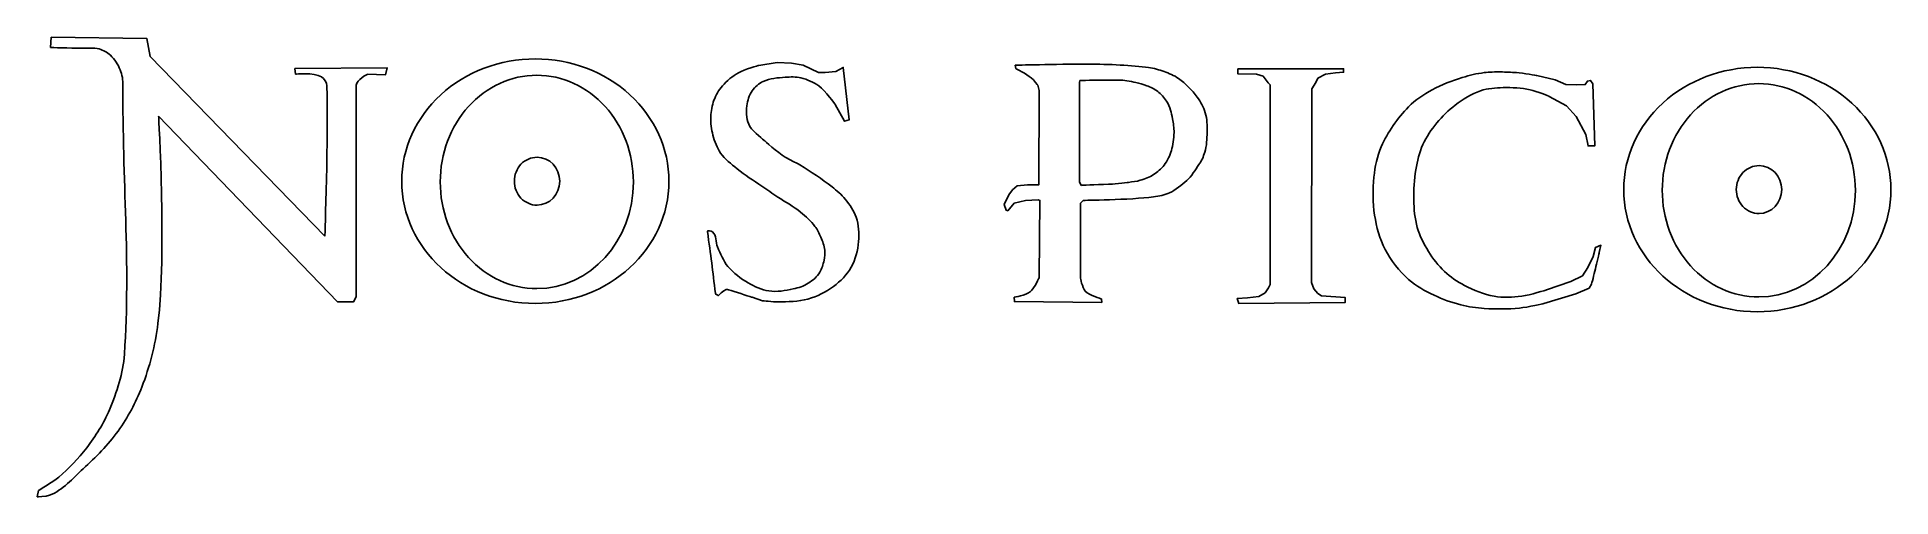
# Model space of a CAD drawing. Extents: x 4 to 242, y 232 to 291.
import ezdxf

# ---------------------------------------------------------------- set-up
doc = ezdxf.new("R2010")
doc.units = 0
doc.layers.add('图层_1', color=7, linetype='CONTINUOUS')

msp = doc.modelspace()

# ---------------------------------------------------------------- linework, layer by layer
at = {"layer": '图层_1', "color": 7}
for points in [[(5.745481, 291.138302), (5.655561, 289.794722)], [(40.854965, 265.612213), (18.463567, 288.630453), (18.015533, 290.958992), (5.745481, 291.138302)], [(98.848838, 287.869253), (96.475338, 287.511133)], [(106.28252, 282.495383), (107.49175, 280.345643), (108.07414, 280.524963), (107.31295, 287.242383), (106.37244, 286.704943), (104.98389, 286.615043), (104.1333, 286.615043), (102.16287, 287.555553), (100.68493, 287.779313), (98.848838, 287.869253)], [(138.62705, 287.669293), (138.62678, 287.669263)], [(46.318715, 286.391313), (48.647255, 286.301913), (48.826565, 287.197463), (37.003515, 287.108063), (37.093435, 286.391313)], [(129.36326, 287.536463), (129.43666, 287.095663)], [(137.80822, 272.126153), (137.60048, 272.593833), (137.60048, 285.314503), (137.65218, 285.573913)], [(141.8204, 285.629713), (141.82038, 285.630113)], [(197.84022, 283.532073), (200.0344, 282.322843), (201.28807, 280.934813), (202.54226, 278.650713), (202.81097, 277.172773), (203.66157, 277.172773), (203.43781, 285.144373), (203.12413, 285.591893), (202.72106, 285.502493), (202.45286, 285.054463), (201.28807, 285.010063), (199.945, 285.054463), (198.60141, 285.636853), (196.22791, 286.219243)], [(132.2768, 284.952123), (132.44526, 284.294283), (132.37606, 272.177703), (130.94307, 272.214403), (129.62067, 272.067643), (129.03259, 271.553463), (128.5551, 270.928693), (127.96702, 269.679163), (128.18768, 268.944323), (128.40782, 268.870923), (129.21656, 269.826423), (130.68572, 270.193843), (132.30268, 270.267243), (132.52333, 270.193843), (132.44993, 260.346893)], [(19.538434, 281.017473), (42.467265, 257.193093), (44.527085, 257.193093), (44.885205, 257.819923)], [(137.72558, 260.274073), (137.71858, 269.833693), (138.086, 270.201113)], [(204.24396, 263.514173), (204.46772, 264.454683), (203.75148, 264.141013), (203.48277, 263.021693), (202.76601, 261.588713), (202.09422, 260.513843), (200.61679, 259.797083), (197.48158, 258.722213)], [(197.12347, 256.976073), (201.24363, 258.229743), (202.94533, 258.946493), (203.25849, 259.438973)], [(95.624248, 257.774933), (96.967838, 257.327413)], [(129.21654, 257.774963), (129.26304, 257.220473), (140.4546, 257.120773), (140.4112, 257.564673)], [(4.133173, 233.010073), (3.953856, 232.203923)]]:
    msp.add_lwpolyline(points, dxfattribs=at)
for points in [[(67.837298, 288.336413)], [(68.027468, 286.246613)], [(157.90674, 287.079123), (157.90674, 286.433163), (160.29677, 286.368563), (161.13651, 286.110183), (161.39541, 285.787203), (161.78299, 285.270433), (162.04137, 285.012053), (162.04137, 284.366103), (162.04137, 259.430673), (161.84758, 258.978503), (161.39541, 258.332543), (160.61975, 257.880383), (159.13405, 257.686593), (157.84214, 257.621993), (158.03593, 256.976043), (171.66662, 257.105233), (171.66662, 257.751183), (168.63011, 257.944973), (168.17795, 258.267953), (167.66118, 258.849313), (167.3382, 259.689053), (167.4028, 284.495293), (167.91956, 285.335033), (168.17795, 285.851793), (169.14688, 286.368563), (170.43879, 286.562353), (171.47283, 286.626953), (171.47283, 287.079123)], [(191.56825, 286.668863)], [(224.51094, 287.262053)], [(224.70111, 285.172263)], [(68.058988, 275.733043)], [(224.73263, 274.658693)]]:
    msp.add_lwpolyline(points, close=True, dxfattribs=at)
for points in [[(5.655561, 289.794722), (5.655561, 289.794722), (8.283052, 289.745522), (9.596405, 289.705322)], [(9.596405, 289.705322), (10.372852, 289.681522), (11.17793, 289.827182), (11.925462, 289.615922)], [(11.925462, 289.615922), (12.452874, 289.466872), (12.956535, 289.182383), (13.35845, 288.809763)], [(13.35845, 288.809763), (13.911021, 288.297473), (14.32988, 287.627403), (14.61212, 286.928743)], [(67.837298, 288.336413), (63.293751, 288.336364), (58.936317, 286.684866), (55.723584, 283.745231)], [(79.951012, 283.745231), (76.738279, 286.684866), (72.380845, 288.336364), (67.837298, 288.336413)], [(138.62678, 287.669263), (134.56146, 287.658863), (129.36326, 287.536463), (129.36326, 287.536463)], [(146.46327, 287.230053), (144.37187, 287.506773), (141.4085, 287.676413), (138.62705, 287.669293)], [(14.61212, 286.928743), (14.862174, 286.309763), (14.975937, 285.625883), (14.970237, 284.958323)], [(37.093435, 286.391313), (37.093435, 286.391313), (39.467585, 286.626593), (40.406925, 286.033193)], [(40.406925, 286.033193), (40.792205, 285.789803), (41.110075, 285.324443), (41.123675, 284.868923)], [(44.885205, 284.958323), (44.888005, 285.633863), (46.318715, 286.391313), (46.318715, 286.391313)], [(59.272164, 282.239779), (61.594195, 284.805351), (64.743586, 286.246659), (68.027468, 286.246613)], [(68.027468, 286.246613), (71.311262, 286.24651), (74.460522, 284.805136), (76.782442, 282.239579)], [(93.878088, 286.570623), (93.104678, 286.128903), (92.394918, 285.547283), (91.817748, 284.868923)], [(96.475338, 287.511133), (96.475338, 287.511133), (94.677678, 287.027283), (93.878088, 286.570623)], [(95.624248, 284.241533), (95.978588, 284.756383), (96.492978, 285.181983), (97.057238, 285.450763)], [(97.057238, 285.450763), (97.921538, 285.862463), (98.923908, 285.919413), (99.878768, 285.988193)], [(99.878768, 285.988193), (100.54944, 286.036493), (101.24009, 286.054693), (101.89416, 285.898793)], [(101.89416, 285.898793), (102.70652, 285.705103), (103.50514, 285.363933), (104.17774, 284.868883)], [(129.43666, 287.095663), (129.43666, 287.095663), (130.83104, 286.393563), (131.42775, 285.900383)], [(131.42775, 285.900383), (131.7548, 285.630083), (132.2768, 284.952123), (132.2768, 284.952123)], [(137.65218, 285.573913), (137.65218, 285.573913), (139.57677, 285.629813), (141.8204, 285.629713)], [(141.82038, 285.630113), (142.14091, 285.630103), (142.46768, 285.629203), (142.79655, 285.626113)], [(142.79655, 285.626113), (143.12013, 285.623113), (144.15635, 285.463883), (144.8233, 285.314503)], [(144.8233, 285.314503), (145.29926, 285.207893), (145.77393, 285.080873), (146.22631, 284.898503)], [(148.44764, 286.715353), (147.80594, 286.950013), (147.1406, 287.140423), (146.46327, 287.230053)], [(150.28474, 285.833753), (149.73346, 286.230593), (149.08558, 286.482043), (148.44764, 286.715353)], [(152.7094, 283.428733), (152.03087, 284.370353), (151.22671, 285.155683), (150.28474, 285.833753)], [(186.68896, 285.950483), (185.36591, 285.537463), (184.05021, 285.054253), (182.83752, 284.383133)], [(189.51049, 286.577313), (188.55286, 286.472193), (187.60858, 286.237563), (186.68896, 285.950483)], [(191.56825, 286.668813), (190.88015, 286.675813), (190.19306, 286.652313), (189.51049, 286.577313)], [(193.63014, 286.577363), (192.94508, 286.624363), (192.25635, 286.661863), (191.56825, 286.668863)], [(196.22791, 286.219243), (196.22791, 286.219243), (194.50209, 286.517513), (193.63014, 286.577363)], [(224.51094, 287.262053), (219.967393, 287.262004), (215.609959, 285.610506), (212.397226, 282.670871)], [(236.624654, 282.670871), (233.411921, 285.610506), (229.054487, 287.262004), (224.51094, 287.262053)], [(14.970237, 284.958323), (14.867876, 272.886113), (15.948233, 262.318403), (15.149555, 250.475673)], [(41.123675, 284.868923), (41.308875, 278.680043), (40.854965, 265.612213), (40.854965, 265.612213)], [(44.885205, 257.819923), (44.885205, 257.819923), (44.843405, 274.890813), (44.885205, 284.958323)], [(55.723584, 283.745231), (52.510851, 280.805596), (50.705989, 276.818623), (50.706048, 272.661403)], [(84.968548, 272.661403), (84.968607, 276.818623), (83.163745, 280.805596), (79.951012, 283.745231)], [(90.742878, 283.032863), (90.491638, 282.364153), (90.367628, 281.641393), (90.340318, 280.927563)], [(91.817748, 284.868923), (91.358198, 284.328793), (90.992298, 283.696723), (90.742878, 283.032863)], [(94.952458, 282.316063), (95.066008, 282.986333), (95.238828, 283.681523), (95.624248, 284.241533)], [(104.17774, 284.868883), (105.02937, 284.242063), (106.28252, 282.495383), (106.28252, 282.495383)], [(146.22631, 284.898503), (146.71488, 284.701543), (147.21112, 284.491213), (147.62933, 284.170903)], [(147.62933, 284.170903), (148.07704, 283.828003), (148.46139, 283.394273), (148.77241, 282.923943)], [(148.77241, 282.923943), (149.00331, 282.574783), (149.18118, 282.184433), (149.29228, 281.780863)], [(153.73828, 281.444873), (153.53012, 282.160193), (153.14493, 282.824313), (152.7094, 283.428733)], [(182.83752, 284.383133), (181.74281, 283.777313), (180.66609, 283.083843), (179.79222, 282.188433)], [(185.79341, 282.412763), (186.78405, 283.153283), (187.84697, 283.850823), (189.01802, 284.248823)], [(189.01802, 284.248823), (189.94547, 284.564033), (190.94931, 284.622613), (191.92843, 284.651903)], [(191.92843, 284.651903), (193.08083, 284.686403), (194.24807, 284.618103), (195.3768, 284.383183)], [(195.3768, 284.383183), (196.22721, 284.206193), (197.84022, 283.532073), (197.84022, 283.532073)], [(215.945806, 281.165429), (218.267837, 283.731001), (221.417228, 285.172309), (224.70111, 285.172263)], [(224.70111, 285.172263), (227.984904, 285.17216), (231.134164, 283.730786), (233.456084, 281.165229)], [(19.449034, 254.416513), (20.55862, 263.213873), (19.538434, 281.017473), (19.538434, 281.017473)], [(55.645798, 272.566313), (55.645685, 276.194541), (56.950134, 279.674206), (59.272164, 282.239779)], [(76.782442, 282.239579), (79.104362, 279.674023), (80.408741, 276.194443), (80.408628, 272.566313)], [(90.340318, 280.927563), (90.309918, 280.131933), (90.403818, 279.323523), (90.608518, 278.554063)], [(94.952458, 280.883083), (94.875958, 281.354603), (94.872658, 281.845083), (94.952458, 282.316063)], [(95.355538, 279.673853), (95.129958, 280.033863), (95.020508, 280.463723), (94.952458, 280.883083)], [(149.29228, 281.780863), (149.37548, 281.478423), (149.47506, 281.036363), (149.53671, 280.658453)], [(149.53671, 280.658453), (149.63151, 280.077163), (149.73977, 279.490843), (149.72894, 278.901973)], [(153.95893, 278.946313), (153.96963, 279.782323), (153.97183, 280.642103), (153.73828, 281.444873)], [(179.79222, 282.188433), (178.35206, 280.712763), (177.13727, 278.967373), (176.29941, 277.083323)], [(183.41991, 280.128663), (184.11779, 280.976303), (184.91399, 281.755383), (185.79341, 282.412763)], [(212.397226, 282.670871), (209.184493, 279.731236), (207.379631, 275.744263), (207.37969, 271.587043)], [(212.31944, 271.491963), (212.319327, 275.120191), (213.623776, 278.599856), (215.945806, 281.165429)], [(233.456084, 281.165229), (235.778004, 278.599673), (237.082383, 275.120093), (237.08227, 271.491963)], [(241.64219, 271.587043), (241.642249, 275.744263), (239.837387, 279.731236), (236.624654, 282.670871)], [(90.608518, 278.554063), (90.821658, 277.752813), (91.120918, 276.951403), (91.593988, 276.270483)], [(97.191598, 277.882743), (97.191598, 277.882743), (95.809548, 278.949293), (95.355538, 279.673853)], [(149.72894, 278.901973), (149.71464, 278.126563), (149.57916, 277.231493), (149.39098, 276.599783)], [(153.6649, 276.374383), (153.93345, 277.194443), (153.94781, 278.083463), (153.95893, 278.946313)], [(181.6288, 277.352093), (182.07988, 278.356893), (182.71984, 279.278363), (183.41991, 280.128663)], [(68.058988, 275.733043), (67.286293, 275.733105), (66.545226, 275.409514), (65.998828, 274.833463)], [(70.971988, 272.661403), (70.971994, 274.357699), (69.667846, 275.73287), (68.058988, 275.733043)], [(91.593988, 276.270483), (92.148198, 275.472773), (92.948768, 274.872343), (93.698768, 274.255103)], [(99.878768, 275.733003), (98.918488, 276.360273), (97.191598, 277.882743), (97.191598, 277.882743)], [(101.7598, 274.747533), (101.15328, 275.112313), (100.47132, 275.345943), (99.878768, 275.733003)], [(149.39098, 276.599783), (149.21382, 276.004693), (148.88181, 275.267943), (148.45563, 274.708433)], [(152.92334, 274.784293), (153.27264, 275.262833), (153.48052, 275.811333), (153.6649, 276.374383)], [(176.29941, 277.083323), (175.75653, 275.862593), (175.50456, 274.515473), (175.3589, 273.187433)], [(180.73273, 274.127483), (180.92178, 275.226823), (181.17196, 276.334453), (181.6288, 277.352093)], [(65.998828, 274.833463), (65.45243, 274.257412), (65.145465, 273.476092), (65.145468, 272.661403)], [(93.698768, 274.255103), (94.699668, 273.431353), (95.810938, 272.751413), (96.878418, 272.015963)], [(105.87996, 271.926523), (104.57777, 272.963243), (103.18617, 273.889663), (101.7598, 274.747533)], [(147.11515, 273.513153), (146.58882, 273.178223), (145.99202, 272.955733), (145.39484, 272.775213)], [(148.45563, 274.708433), (148.0929, 274.232193), (147.62022, 273.834553), (147.11515, 273.513153)], [(151.35341, 272.739973), (151.96135, 273.256163), (152.45313, 274.140143), (152.92334, 274.784293)], [(180.46402, 270.276553), (180.42782, 271.562943), (180.51462, 272.859203), (180.73273, 274.127483)], [(222.672473, 273.759106), (222.126077, 273.183052), (221.819115, 272.401732), (221.81912, 271.587043)], [(224.73263, 274.658693), (223.959935, 274.658753), (223.218869, 274.335159), (222.672473, 273.759106)], [(227.64563, 271.587043), (227.645641, 273.283343), (226.341492, 274.65852), (224.73263, 274.658693)], [(50.706048, 272.661403), (50.706233, 264.004639), (58.376068, 256.987006), (67.837298, 256.986903)], [(59.272331, 262.893183), (56.950314, 265.458643), (55.64581, 268.938175), (55.645798, 272.566313)], [(65.145468, 272.661403), (65.145463, 271.846712), (65.452427, 271.06539), (65.998825, 270.489337)], [(67.837298, 256.986903), (77.298528, 256.987006), (84.968363, 264.004639), (84.968548, 272.661403)], [(80.408628, 272.566313), (80.408603, 265.011323), (74.865433, 258.886748), (68.027468, 258.886533)], [(68.058988, 269.589753), (69.66785, 269.589926), (70.971999, 270.965103), (70.971988, 272.661403)], [(96.878418, 272.015963), (97.560298, 271.546173), (98.249598, 271.087753), (98.938238, 270.627933)], [(107.58166, 270.359173), (107.09552, 270.957853), (106.4833, 271.446183), (105.87996, 271.926523)], [(141.31033, 272.261033), (139.61311, 272.229333), (137.80822, 272.126153), (137.80822, 272.126153)], [(143.89829, 272.500293), (143.53926, 272.439493), (141.67442, 272.267843), (141.31033, 272.261033)], [(145.39484, 272.775213), (144.90933, 272.628443), (144.37919, 272.581763), (143.89829, 272.500293)], [(147.10457, 270.648633), (147.8059, 270.737833), (148.51451, 270.880203), (149.16233, 271.163333)], [(149.16233, 271.163333), (149.85958, 271.468053), (150.77337, 272.247473), (151.35341, 272.739973)], [(175.3589, 273.187433), (175.18147, 271.569753), (175.19271, 269.913263), (175.4483, 268.306083)], [(207.37969, 271.587043), (207.379881, 262.930283), (215.049714, 255.912656), (224.51094, 255.912553)], [(215.94597, 261.818827), (213.623952, 264.384289), (212.31945, 267.863823), (212.31944, 271.491963)], [(221.81912, 271.587043), (221.819117, 270.772356), (222.126081, 269.991038), (222.672476, 269.414987)], [(224.51094, 255.912553), (233.972166, 255.912656), (241.641999, 262.930283), (241.64219, 271.587043)], [(237.08227, 271.491963), (237.08225, 263.936969), (231.539079, 257.812388), (224.70111, 257.812173)], [(224.73263, 268.515403), (226.341488, 268.515576), (227.645636, 269.890747), (227.64563, 271.587043)], [(65.998825, 270.489337), (66.545223, 269.913283), (67.286291, 269.589691), (68.058988, 269.589753)], [(98.938238, 270.627933), (99.905778, 269.981903), (100.94817, 269.437933), (101.84918, 268.701953)], [(101.84918, 268.701953), (102.51952, 268.154403), (103.16591, 267.558323), (103.68524, 266.865883)], [(108.96969, 268.030113), (108.68598, 268.888133), (108.15133, 269.657633), (107.58166, 270.359173)], [(138.086, 270.201113), (138.086, 270.201113), (144.09136, 270.265313), (147.10457, 270.648633)], [(180.91205, 266.738263), (180.58346, 267.880633), (180.49745, 269.088333), (180.46402, 270.276553)], [(222.672476, 269.414987), (223.218872, 268.838936), (223.959937, 268.515343), (224.73263, 268.515403)], [(90.564098, 266.149653), (90.386988, 266.287473), (89.857988, 266.415863), (89.892298, 266.194053)], [(103.68524, 266.865883), (104.0019, 266.443663), (104.2432, 265.964923), (104.44643, 265.477853)], [(109.28337, 264.940383), (109.37407, 265.971693), (109.29467, 267.047163), (108.96969, 268.030113)], [(175.4483, 268.306083), (175.68858, 266.795153), (176.08614, 265.274613), (176.79189, 263.917203)], [(182.34504, 263.648533), (181.74519, 264.612523), (181.2259, 265.647123), (180.91205, 266.738263)], [(89.892298, 266.194053), (90.352118, 263.221963), (90.590658, 261.143093), (90.922218, 258.267403)], [(91.190928, 264.223673), (90.926008, 264.844573), (91.096828, 265.735063), (90.564098, 266.149653)], [(92.534518, 261.715813), (91.930278, 262.446743), (91.563088, 263.351403), (91.190928, 264.223673)], [(104.44643, 265.477853), (104.66832, 264.946083), (104.87615, 264.393323), (104.93943, 263.820593)], [(108.34286, 261.626373), (108.90552, 262.627333), (109.18279, 263.796533), (109.28337, 264.940383)], [(176.79189, 263.917203), (177.5426, 262.473313), (178.5808, 261.151833), (179.79274, 260.065753)], [(68.027468, 258.886533), (64.743667, 258.886487), (61.594347, 260.327723), (59.272331, 262.893183)], [(95.131778, 259.611033), (94.168238, 260.170893), (93.244548, 260.856913), (92.534518, 261.715813)], [(104.84953, 262.521963), (104.74045, 261.994913), (104.60256, 261.452693), (104.3121, 260.999573)], [(104.93943, 263.820593), (104.98713, 263.389293), (104.93743, 262.946883), (104.84953, 262.521963)], [(106.05876, 259.163473), (106.95642, 259.832703), (107.79422, 260.650333), (108.34286, 261.626373)], [(184.40538, 261.095713), (183.60673, 261.842493), (182.92271, 262.720193), (182.34504, 263.648533)], [(203.75148, 261.409393), (203.92096, 262.109733), (204.24396, 263.514173), (204.24396, 263.514173)], [(224.70111, 257.812173), (221.417308, 257.812127), (218.267987, 259.253365), (215.94597, 261.818827)], [(97.773988, 258.581123), (96.838368, 258.715933), (95.949108, 259.136133), (95.131778, 259.611033)], [(102.83467, 259.566593), (102.25553, 259.200983), (101.57695, 258.999883), (100.90869, 258.849843)], [(102.78971, 257.551173), (103.95893, 257.881643), (105.08466, 258.437253), (106.05876, 259.163473)], [(104.3121, 260.999573), (103.9418, 260.421903), (103.4149, 259.932893), (102.83467, 259.566593)], [(132.44993, 260.346893), (132.44993, 260.346893), (131.87086, 258.949483), (131.30427, 258.496363)], [(138.34415, 258.572883), (137.94054, 259.021283), (137.72558, 260.274073), (137.72558, 260.274073)], [(179.79274, 260.065753), (180.74607, 259.211423), (181.90944, 258.607873), (183.06179, 258.050373)], [(186.95768, 259.304613), (186.03606, 259.785373), (185.16465, 260.385763), (184.40538, 261.095713)], [(190.76416, 257.916063), (189.43415, 258.151023), (188.15515, 258.679963), (186.95768, 259.304613)], [(203.25849, 259.438973), (203.25849, 259.438973), (203.59223, 260.751363), (203.75148, 261.409393)], [(90.922218, 258.267403), (90.940718, 258.107003), (91.325288, 257.999203), (91.325288, 257.999203)], [(91.325288, 257.999203), (91.325288, 257.999203), (91.905518, 258.668453), (92.310238, 258.760403)], [(92.310238, 258.760403), (92.518658, 258.807703), (92.730988, 258.680803), (92.937598, 258.626043)], [(92.937598, 258.626043), (93.845768, 258.385533), (95.624248, 257.774933), (95.624248, 257.774933)], [(96.967838, 257.327413), (96.967838, 257.327413), (98.279968, 257.184933), (98.938258, 257.193053)], [(100.90869, 258.849843), (99.885398, 258.620083), (98.812028, 258.431553), (97.773988, 258.581123)], [(98.938258, 257.193053), (100.22748, 257.208953), (101.549, 257.201053), (102.78971, 257.551173)], [(131.30427, 258.496363), (130.72926, 258.036503), (129.21654, 257.774963), (129.21654, 257.774963)], [(140.4112, 257.564673), (140.4112, 257.564673), (138.857, 258.003123), (138.34415, 258.572883)], [(183.06179, 258.050373), (184.16278, 257.517723), (185.32466, 257.097473), (186.51016, 256.796703)], [(186.51016, 256.796703), (187.49034, 256.548023), (188.50167, 256.418523), (189.51049, 256.348673)], [(194.30193, 257.916063), (193.13173, 257.770033), (191.92546, 257.710903), (190.76416, 257.916063)], [(194.03321, 256.393673), (195.0763, 256.496293), (197.12347, 256.976073), (197.12347, 256.976073)], [(197.48158, 258.722213), (197.48158, 258.722213), (195.38691, 258.051453), (194.30193, 257.916063)], [(17.388694, 246.266113), (18.405234, 248.877493), (19.09837, 251.636283), (19.449034, 254.416513)], [(189.51049, 256.348673), (191.01465, 256.244523), (192.5327, 256.246003), (194.03321, 256.393673)], [(15.149555, 250.475673), (14.985169, 248.038173), (14.196354, 245.614073), (13.235976, 243.350013)], [(14.343402, 240.623043), (15.586856, 242.361413), (16.61337, 244.274393), (17.388694, 246.266113)], [(13.235976, 243.350013), (12.495931, 241.605393), (11.460816, 239.981893), (10.313157, 238.473823)], [(9.865123, 235.786653), (11.477626, 237.279053), (13.065134, 238.836013), (14.343402, 240.623043)], [(10.313157, 238.473823), (9.264509, 237.095863), (8.060512, 235.820533), (6.73043, 234.711783)], [(5.56616, 232.383243), (7.256574, 233.078393), (8.523714, 234.545143), (9.865123, 235.786653)], [(6.73043, 234.711783), (5.935365, 234.049023), (4.133173, 233.010073), (4.133173, 233.010073)], [(3.953856, 232.203923), (3.953856, 232.203923), (5.066092, 232.177623), (5.56616, 232.383243)]]:
    msp.add_open_spline(points, degree=3, dxfattribs=at)

doc.saveas('drawing.dxf')
